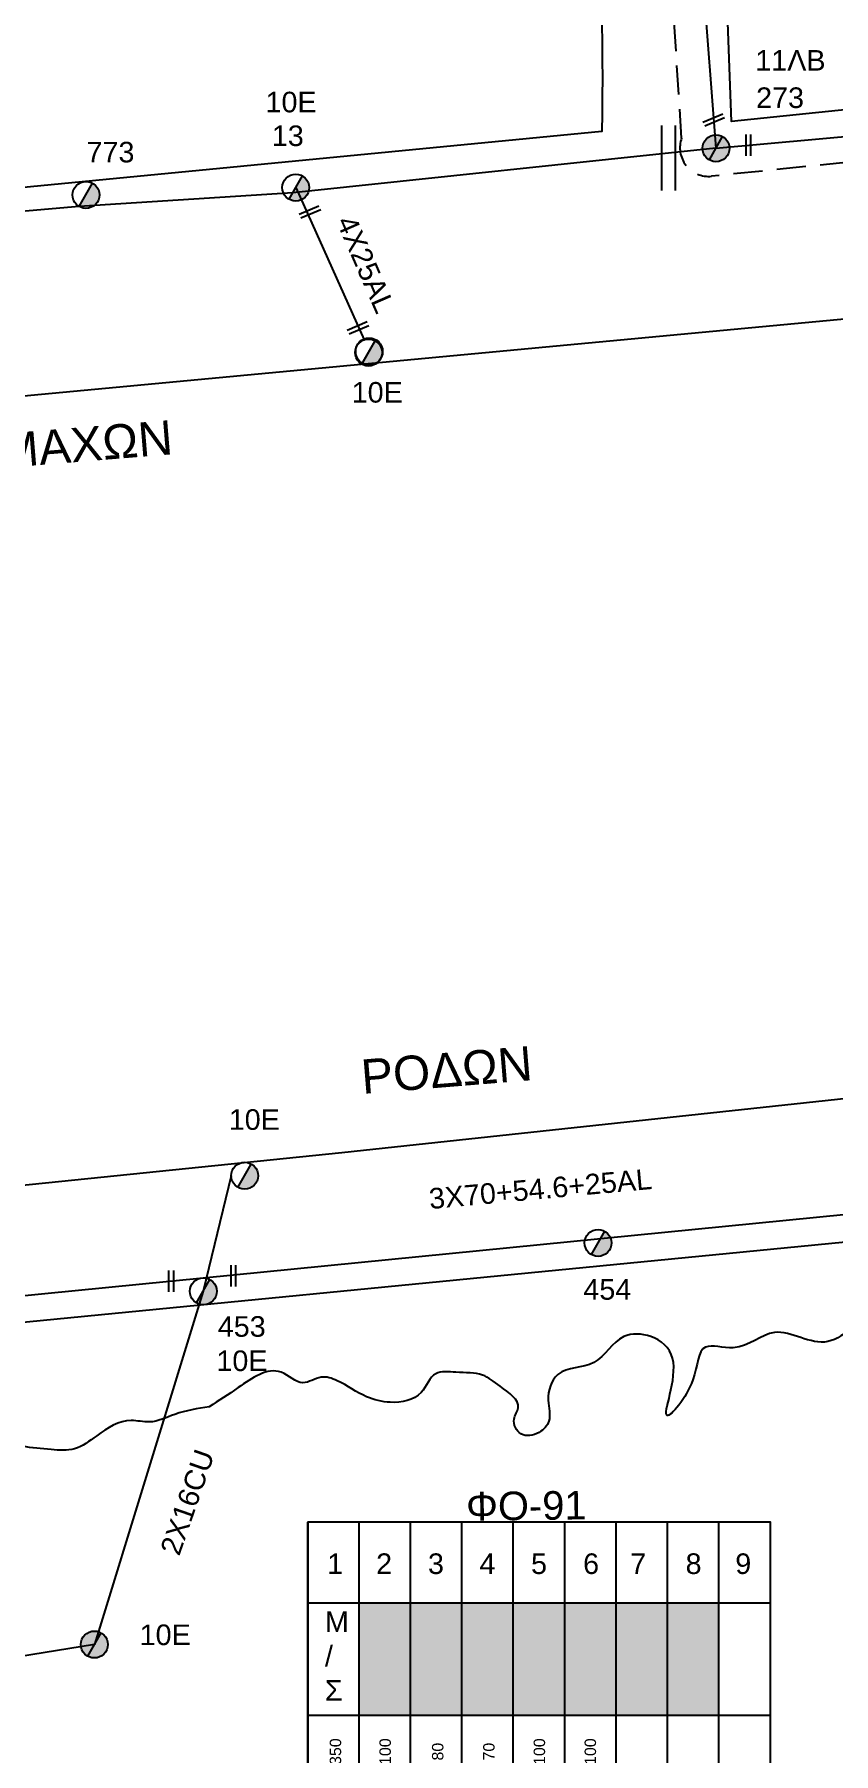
# Model space of a CAD drawing. Header units: millimetres. Extents: x 72 to 3039, y -786 to 786.
# Drawn here: x 1972.8 to 2042.8, y 393.6 to 543.9 of the extents above; entities that cross this region are included whole.
import ezdxf
from ezdxf.enums import TextEntityAlignment as Align

# ---------------------------------------------------------------- set-up
doc = ezdxf.new("R2010")
doc.units = ezdxf.units.MM
doc.linetypes.add('DASHED', pattern=[19.05, 12.7, -6.35])
for name, color, linetype in [('Ασφαλειοκιβώτια Χ.Τ 9 αναχωρήσεων', 7, 'Continuous'), ('Γυμνά εναέρια ΧΤ (1Φ)   2x16CU', 7, 'Continuous'), ('Γυμνά εναέρια ΧΤ (3Φ)   4x50AL', 7, 'Continuous'), ('Εναέρια παροχή ΧΤ 4x25', 7, 'SYN_LINE'), ('Επιγραφές - Σχήματα', 7, 'Continuous'), ('Μηχανική τομή', 7, 'Continuous'), ('Στύλος Ξύλινος', 7, 'Continuous'), ('Στύλος Ξύλινος @ 1', 7, 'Continuous'), ('Στύλος ΦΜ', 7, 'Continuous'), ('Στύλος ΦΜ @ 1', 7, 'Continuous'), ('Συνεστραμμένα ΧΤ   3x70+54.6+25 AL', 7, 'SYN_LINE'), ('Τομή', 7, 'Continuous'), ('Υπόβαθρο ΔΕΗ', 7, 'Continuous')]:
    doc.layers.add(name, color=color, linetype=linetype)
doc.styles.get("Standard").update_dxf_attribs({"font": 'arial.ttf'})
doc.linetypes.add('SYN_LINE', pattern='A,0.5,-0.0001,["/\\/\\/\\/",Standard,S=0.1,R=0,X=0,Y=-0.05],-0.25', length=0.7501)

# ---------------------------------------------------------------- blocks, each defined once
blk = doc.blocks.new('ΥΠΑΡΧΩΝ ΞΥΛΙΝΟΣ ΣΤΥΛΟΣ')
at = {"layer": 'Στύλος Ξύλινος'}
h = blk.add_hatch(color=7, dxfattribs=at)
h.paths.add_polyline_path([(-2.62, 0, 0.270008), (-1.29, -2.28), (1.3, 2.27, 0.576266)])
h.paths.add_polyline_path([(-1.29, -2.28, 0.574793), (2.62, 0, 0.268822), (1.3, 2.27)])
at = {"layer": 'Στύλος Ξύλινος', "color": 7}
blk.add_line((-1.29, -2.28), (1.3, 2.27), dxfattribs=at)
blk.add_circle((0, 0), 2.62, dxfattribs=at)
at = {"layer": 'Στύλος Ξύλινος', "flags": 4}
for tag, p in [('ΑΡΙΘΜΟΣ', (-4.91, 8.6)), ('ΤΥΠΟΣ', (-4.85, 3.39))]:
    blk.add_attdef(tag, p, '', height=4, dxfattribs=at)
blk = doc.blocks.new('ΥΠΑΡΧΩΝ ΤΣΙΜΕΝΤΕΝΙΟΣ ΣΤΥΛΟΣ')
at = {"layer": 'Στύλος ΦΜ'}
blk.add_hatch(color=7, dxfattribs=at).paths.add_polyline_path([(-1.29, -2.28, 0.574793), (2.62, 0, 0.268822), (1.3, 2.27)])
at = {"layer": 'Στύλος ΦΜ', "color": 7}
blk.add_line((-1.29, -2.28), (1.3, 2.27), dxfattribs=at)
blk.add_circle((0, 0), 2.62, dxfattribs=at)
at = {"layer": 'Στύλος ΦΜ', "flags": 4}
for tag, p in [('ΑΡΙΘΜΟΣ', (-4.68, 8.05)), ('ΤΥΠΟΣ', (-4.91, 3.03))]:
    blk.add_attdef(tag, p, '', height=4, dxfattribs=at)
blk = doc.blocks.new('ΑΣΦΑΛΕΙΟΚΙΒΩΤΙΟ ΥΠΟΣΤΑΘΜΟΥ 9A ΑΝΑΧΩΡΗΣΕΩΝ')
at = {"layer": 'Ασφαλειοκιβώτια Χ.Τ 9 αναχωρήσεων', "ltscale": 40}
for p, q in [((0, 0), (0, 23.91)), ((4.5, 0), (4.5, 23.91)), ((9, 0), (9, 23.91)), ((13.5, 0), (13.5, 23.91)), ((18, 0), (18, 23.91)), ((22.5, 0), (22.5, 23.91)), ((27, 0), (27, 23.91)), ((31.5, 0), (31.5, 23.91)), ((36, 0), (36, 23.91)), ((0, 16.87), (40.5, 16.87)), ((0, 7.04), (40.5, 7.04))]:
    blk.add_line(p, q, dxfattribs=at)
at = {"layer": 'Ασφαλειοκιβώτια Χ.Τ 9 αναχωρήσεων'}
blk.add_lwpolyline([(40.5, 0), (40.5, 23.91), (0, 23.91), (0, 0)], close=True, dxfattribs=at)
for s, p in [('1', (1.71, 19.38)), ('2', (5.99, 19.38)), ('3', (10.53, 19.38)), ('4', (15.04, 19.38)), ('5', (19.55, 19.38)), ('6', (24.11, 19.38)), ('7', (28.24, 19.38)), ('8', (33.08, 19.38)), ('9', (37.43, 19.38))]:
    blk.add_text(s, height=1.8, dxfattribs=at).set_placement(p)
at = {"layer": 'Ασφαλειοκιβώτια Χ.Τ 9 αναχωρήσεων', "ltscale": 40}
for tag, height, rotation, p in [('ΟΝΟΜΑ', 2.5, 0.6514, (19.14, 25.35)), ('ΚΕΙΜΕΝΟ 1', 1, 90, (2.42, 3.84)), ('ΚΕΙΜΕΝΟ 2', 1, 90, (6.78, 3.84)), ('ΚΕΙΜΕΝΟ 3', 1, 90, (11.38, 3.84)), ('ΚΕΙΜΕΝΟ 4', 1, 90, (15.86, 3.84)), ('ΚΕΙΜΕΝΟ 5', 1, 90, (20.28, 3.84)), ('ΚΕΙΜΕΝΟ 6', 1, 90, (24.74, 3.84)), ('ΚΕΙΜΕΝΟ 7', 1, 90, (29.28, 3.84)), ('ΚΕΙΜΕΝΟ 8', 1, 90, (33.65, 3.84)), ('ΚΕΙΜΕΝΟ 9', 1, 90, (38.21, 3.84)), ('ΣΧ', 1, 0.6514, (20.24, -0.85))]:
    blk.add_attdef(tag, text='', height=height, rotation=rotation, dxfattribs=at).set_placement(p, align=Align.MIDDLE_CENTER)
blk = doc.blocks.new('ΜΗΧΑΝΙΚΗ ΤΟΜΗ')
at = {"layer": 'Μηχανική τομή', "ltscale": 40}
for p, q in [((-1.89, 0.78), (1.89, 0.78)), ((1.89, 0), (-1.89, 0))]:
    blk.add_line(p, q, dxfattribs=at)
blk = doc.blocks.new('ΤΟΜΗ')
at = {"layer": 'Τομή', "ltscale": 40}
for p, q in [((-5.68, 0), (5.68, 0)), ((5.68, -2.33), (-5.68, -2.33))]:
    blk.add_line(p, q, dxfattribs=at)

msp = doc.modelspace()

# ---------------------------------------------------------------- hatches: boundary and pattern name
at = {"layer": 'Ασφαλειοκιβώτια Χ.Τ 9 αναχωρήσεων'}
for color, points in [(1, [(2005.75, 406.76), (2001.25, 406.76), (2001.25, 396.93), (2005.75, 396.93)]), (2, [(2010.25, 406.76), (2005.75, 406.76), (2005.75, 396.93), (2010.25, 396.93)]), (5, [(2014.75, 406.76), (2010.25, 406.76), (2010.25, 396.93), (2014.75, 396.93)]), (30, [(2014.75, 396.93), (2019.25, 396.93), (2019.25, 406.76), (2014.75, 406.76)]), (85, [(2023.75, 406.76), (2019.25, 406.76), (2019.25, 396.93), (2023.75, 396.93)]), (173, [(2023.75, 396.93), (2028.25, 396.93), (2028.25, 406.76), (2023.75, 406.76)]), (27, [(2028.25, 396.93), (2032.75, 396.93), (2032.75, 406.76), (2028.25, 406.76)])]:
    msp.add_hatch(color=color, dxfattribs=at).paths.add_polyline_path(points)

# ---------------------------------------------------------------- linework, layer by layer
at = {"layer": 'Γυμνά εναέρια ΧΤ (1Φ)   2x16CU', "color": 173, "linetype": 'SYN_LINE', "ltscale": 20}
msp.add_lwpolyline([(1990.05, 444.1), (1987.61, 434), (1978.08, 403.1), (1955.22, 399.39)], dxfattribs=at)
at = {"layer": 'Γυμνά εναέρια ΧΤ (3Φ)   4x50AL', "color": 2}
msp.add_lwpolyline([(2032.49, 533.98), (1995.44, 530.07), (1976.76, 528.88), (1957.87, 527.26), (1955.58, 555.67), (1953.13, 581.03), (1946.66, 601.19), (1940.24, 619.37), (1927.05, 641.12), (1908.25, 659.73), (1901.29, 666.15)], dxfattribs=at)
at = {"layer": 'Εναέρια παροχή ΧΤ 4x25', "color": 2, "ltscale": 20}
msp.add_lwpolyline([(1995.71, 530.54), (2001.68, 517.22)], dxfattribs=at)
at = {"layer": 'Συνεστραμμένα ΧΤ   3x70+54.6+25 AL', "color": 62, "linetype": 'DASHED', "ltscale": 0.2}
msp.add_lwpolyline([(2078.26, 536.22), (2032.1, 531.53, -0.55011), (2029.48, 534.87), (2027.26, 569.75), (2021.07, 614.28), (2006.53, 651.28, -0.684349), (2008.27, 652.88, -0.444105)], format="xyb", dxfattribs=at)
at = {"layer": 'Συνεστραμμένα ΧΤ   3x70+54.6+25 AL', "color": 6, "ltscale": 20}
msp.add_lwpolyline([(2008.27, 652.88), (2022.6, 614.26), (2025.98, 593.77), (2029.81, 568.31), (2032.49, 533.98), (2079.98, 538.27)], dxfattribs=at)
at = {"layer": 'Συνεστραμμένα ΧΤ   3x70+54.6+25 AL', "color": 1, "ltscale": 20}
msp.add_lwpolyline([(1987.61, 435.18), (2057.52, 442.09), (2073.59, 443.68)], dxfattribs=at)
at = {"layer": 'Συνεστραμμένα ΧΤ   3x70+54.6+25 AL', "color": 173, "ltscale": 20}
msp.add_lwpolyline([(1888.01, 418.34, 0.73063), (1888.36, 424.13), (1924.6, 429.17), (1959.57, 432.4), (1987.61, 435.18)], format="xyb", dxfattribs=at)
at = {"layer": 'Υπόβαθρο ΔΕΗ'}
for points in [[(2074.32, 540.5), (2033.86, 536.31), (2033.36, 549.74), (2032.35, 577.05, 0.212049), (1956.38, 719.31), (1991.54, 766.15), (2002.52, 766.24, -0.126419), (2049.12, 711.29, -0.020702), (2075.33, 654.71)], [(1949.48, 710.53, -0.165604), (2006.69, 633.43, -0.089113), (2022.5, 535.43), (1959.51, 529.36), (1959.3, 554.59, 0.222785), (1910.57, 660.57), (1949.48, 710.53)]]:
    msp.add_lwpolyline(points, format="xyb", dxfattribs=at)
for points in [[(2073.49, 454.03), (1999.74, 446.1), (1886.27, 434.49), (1879.84, 503.69), (2074.48, 521.93)], [(2074.8, 373.86), (1894.02, 357.29), (1887.3, 422.86), (1919.52, 426.19), (2073.71, 441.25)]]:
    msp.add_lwpolyline(points, dxfattribs=at)
msp.add_open_spline([(2073.86, 432), (2072.12, 432.23), (2070.78, 432.74), (2069.5, 431.37), (2067.82, 430.33), (2065.68, 430.36), (2063.02, 429.66), (2061.31, 431.44), (2059.74, 432.91), (2057.39, 433.42), (2055.23, 432.21), (2053.26, 432.14), (2051.46, 431.84), (2050.98, 430.53), (2048.94, 429.55), (2046.29, 433.32), (2042.45, 427.97), (2037.71, 431.62), (2034.73, 428.43), (2030.84, 429.82), (2030.98, 425.92), (2026.74, 420.92), (2029.88, 427.95), (2027.01, 430.26), (2023.81, 430.42), (2022.24, 427.12), (2018.47, 427.49), (2017.55, 424.64), (2018.19, 422.74), (2017.02, 421.46), (2015.32, 421.16), (2014.53, 422.74), (2015.72, 424.25), (2013.64, 425.59), (2012.01, 426.96), (2009.97, 426.82), (2007.63, 427.17), (2006.81, 424.57), (2004.16, 424.1), (2001.59, 424.73), (1999.86, 426.04), (1997.84, 426.75), (1996.17, 425.48), (1993.93, 427.91), (1990.84, 425.64), (1988.95, 424.43), (1988.14, 423.9), (1988.14, 423.9), (1987.12, 423.74), (1985.34, 423.46), (1983.16, 422.34), (1980.7, 422.99), (1978.53, 421.61), (1976.49, 419.97), (1973.28, 420.23), (1970.31, 420.52), (1967.45, 422.04), (1964.7, 422), (1962.6, 420.25), (1960.4, 418.64), (1958.28, 418.18), (1956.55, 416.62), (1954.78, 417.83), (1952.8, 419.13), (1949.57, 422.09), (1948.39, 418.73), (1947.44, 416.87), (1944.4, 417.15), (1944.23, 420.84), (1941.89, 420.3), (1941.23, 419.48), (1940.07, 419.53), (1938.63, 420.01), (1936.39, 420.07), (1934.32, 419.99), (1932.17, 419.18), (1932.2, 417.34), (1932.45, 415.28), (1929.53, 414.62), (1928.76, 416.91), (1928.83, 418.39), (1928.58, 420.12), (1926.49, 420.51), (1924.89, 419.41), (1923.9, 417.9), (1922.03, 417.17), (1920.03, 418.41), (1918, 417.29), (1915.36, 417.08), (1913.96, 414.31), (1911.14, 415.44), (1908.04, 414.95), (1905.86, 417.84), (1902.91, 417.28), (1902.38, 419.46), (1900.1, 419.24), (1898.41, 417.74), (1898.34, 415.18), (1899.94, 414.5), (1899.68, 413.53), (1901.01, 412.05), (1898.69, 410.14), (1899.2, 407.66), (1900.79, 406.91), (1900.49, 405.19), (1902.93, 403.75), (1900.05, 403.1), (1898.19, 403.78), (1896.58, 400.79), (1899.3, 398.36), (1899.56, 395.63), (1900.48, 392.94), (1898.1, 392.45), (1897.9, 390), (1899.93, 387.59), (1904.21, 388.4), (1903.81, 385.97), (1902.67, 385.35), (1902.54, 384.03), (1900.99, 383.32), (1903.32, 380.81), (1899.56, 381.28), (1899.15, 378.63), (1899.8, 375.94), (1902.23, 375.7), (1904.49, 375.1), (1903.6, 371.74), (1900.58, 373.93), (1899.57, 371.37), (1900.25, 369.07), (1902.12, 369.33), (1903.27, 367.68), (1901.03, 367.02), (1901.88, 366.28), (1900.74, 364.24), (1904.93, 364.32), (1906.88, 365.62), (1908.52, 367.7), (1910.81, 367.11), (1912.27, 365.86), (1914.11, 366.37), (1914.86, 367.45), (1916.57, 369.36), (1918.72, 365.84), (1921.72, 366.3), (1923.46, 367.53), (1925.42, 368.47), (1926.18, 370.92), (1929.16, 371.06), (1931.43, 369.85), (1932.18, 368.03), (1933.81, 366.56), (1935.95, 367.19), (1937.57, 368.45), (1937.69, 370.32), (1939.14, 371.91), (1941.62, 372.19), (1944.08, 372.76), (1945.76, 374.2), (1947.37, 375.13), (1948.85, 375.69), (1950.2, 374.59), (1949.42, 373.97), (1950.18, 371.73), (1953.19, 371.9), (1955.36, 373.78), (1957.13, 372.74), (1958.78, 372.78), (1959.5, 374.53), (1961.14, 376.33), (1964.02, 376.77), (1965.94, 375.12), (1968.15, 375.25), (1969.86, 376.69), (1973.82, 376.59), (1969.96, 372.79), (1974.8, 371.2), (1977.32, 373.05), (1978.05, 375.17), (1978.41, 376.87), (1978.62, 378.13), (1979.81, 378.79), (1981.54, 377.56), (1979.71, 375.16), (1981.55, 371.63), (1984.57, 372.77), (1987.28, 373.28), (1989.12, 374.73), (1990.95, 376.86), (1992.96, 376.05), (1994.65, 377.51), (1995.48, 379.6), (1997.73, 380.52), (2000.23, 380.03), (1999.27, 377.75), (2001.27, 376.88), (2003.31, 376.68), (2004.68, 378.52), (2006.08, 380.81), (2009.4, 380.94), (2012.52, 380.85), (2014.57, 379.59), (2016.23, 379.03), (2016.45, 376.38), (2021.07, 379.69), (2021.83, 374.86), (2028.08, 379.48), (2031.76, 376.33), (2034.63, 377.53), (2034.79, 379.27), (2036.55, 378.73), (2037.4, 380.04), (2037.84, 381.11), (2039.61, 383), (2044.51, 383.52), (2044.63, 379.04), (2049.51, 380.09), (2052.4, 381.17), (2053.22, 382.61), (2054.56, 384.26), (2057.16, 383.68), (2059.51, 383.66), (2061.56, 383.6), (2062.95, 382.13), (2064.34, 383.83), (2066.6, 383.97), (2069.41, 384.2), (2069.93, 382.02), (2071.66, 382.1), (2072.11, 383.25), (2073.2, 383.66), (2073.93, 383.56), (2074.64, 383.51)], degree=3, knots=[0, 0, 0, 0, 1.929426, 3.911824, 4.980517, 7.83358, 10.219894, 12.577936, 14.533654, 16.774652, 19.15137, 21.622965, 22.840423, 24.147454, 25.431955, 28.802973, 33.642083, 38.353584, 42.21331, 44.658379, 47.731479, 51.579507, 56.609701, 59.287509, 61.670706, 65.135871, 68.432153, 70.847702, 72.680328, 73.978836, 75.572317, 76.992619, 78.036016, 80.507131, 82.320436, 84.665874, 86.442199, 88.53124, 91.352568, 93.486858, 96.422908, 97.861154, 99.52333, 101.627411, 105.614521, 108.66226, 108.66226, 108.66226, 108.66226, 111.753253, 114.089122, 115.667245, 118.972649, 121.224362, 123.282872, 128.208575, 130.163746, 132.887742, 135.825105, 138.140853, 140.985454, 142.313812, 144.460042, 146.155146, 150.295384, 153.154738, 154.411128, 156.32034, 160.179771, 161.44871, 162.381505, 163.163699, 164.657972, 167.007462, 169.754255, 171.019255, 173.309167, 174.401972, 176.886785, 178.773407, 180.508285, 181.640522, 183.523794, 185.513711, 187.271617, 188.867801, 190.933818, 193.56506, 195.163969, 198.798197, 200.1666, 203.52134, 207.664328, 209.349401, 210.970586, 212.874214, 214.820881, 217.674955, 218.543749, 219.105539, 220.315821, 223.634503, 225.478921, 227.042312, 228.02756, 230.249724, 231.826231, 234.115628, 235.927743, 239.862904, 242.980704, 244.784677, 246.793303, 248.257757, 251.257243, 255.322856, 256.160348, 257.676235, 258.832603, 259.775552, 261.802644, 264.137709, 266.022877, 268.747145, 271.390401, 272.815103, 274.868302, 277.794363, 279.218312, 281.806432, 283.161046, 284.300341, 286.108848, 286.214825, 287.488768, 290.745598, 293.279179, 295.62596, 297.641102, 299.518445, 301.182155, 302.560862, 303.541552, 308.100645, 309.641666, 312.205497, 314.558895, 315.748808, 319.373214, 321.269824, 323.295949, 325.139779, 327.198374, 329.351009, 330.832741, 332.559881, 335.288707, 338.085456, 339.967429, 341.831529, 343.637082, 344.754804, 344.913772, 346.428671, 349.790257, 352.031896, 354.296526, 355.277612, 356.514484, 359.376366, 362.613911, 363.758025, 366.832783, 367.957734, 370.85603, 373.582939, 377.268359, 380.025655, 382.627556, 383.700081, 385.348619, 386.136588, 387.364212, 390.272333, 392.986254, 396.781398, 398.136004, 401.380237, 403.689109, 405.675859, 406.695271, 410.007495, 411.928958, 413.968882, 415.431841, 417.448886, 419.098686, 421.350926, 423.639132, 426.888415, 430.333283, 432.883038, 434.286244, 434.949952, 439.785773, 440.745865, 447.166273, 452.287614, 454.087292, 455.159938, 456.40207, 458.164073, 459.135869, 459.904649, 466.017713, 466.394108, 472.757777, 474.166143, 475.927416, 477.517102, 480.141375, 482.887362, 484.916379, 486.060493, 487.989793, 489.681164, 493.289721, 494.094017, 495.705912, 496.742191, 497.564199, 498.951679, 498.951679, 498.951679, 498.951679], dxfattribs=at)

# ---------------------------------------------------------------- block references
at = {"layer": 'Ασφαλειοκιβώτια Χ.Τ 9 αναχωρήσεων'}
ref = msp.add_blockref('ΑΣΦΑΛΕΙΟΚΙΒΩΤΙΟ ΥΠΟΣΤΑΘΜΟΥ 9A ΑΝΑΧΩΡΗΣΕΩΝ', (1996.75, 389.89), dxfattribs=at)
ref.add_attrib('ΚΕΙΜΕΝΟ 6', '100', dxfattribs={"ltscale": 40, "height": 1, "rotation": 90}).set_placement((2021.49, 393.73), align=Align.MIDDLE_CENTER)
ref.add_attrib('ΚΕΙΜΕΝΟ 5', '100', dxfattribs={"ltscale": 40, "height": 1, "rotation": 90}).set_placement((2017.03, 393.73), align=Align.MIDDLE_CENTER)
ref.add_attrib('ΚΕΙΜΕΝΟ 4', '70', dxfattribs={"ltscale": 40, "height": 1, "rotation": 90}).set_placement((2012.61, 393.73), align=Align.MIDDLE_CENTER)
ref.add_attrib('ΚΕΙΜΕΝΟ 3', '80', dxfattribs={"ltscale": 40, "height": 1, "rotation": 90}).set_placement((2008.13, 393.73), align=Align.MIDDLE_CENTER)
ref.add_attrib('ΚΕΙΜΕΝΟ 1', '350', dxfattribs={"ltscale": 40, "height": 1, "rotation": 90}).set_placement((1999.18, 393.73), align=Align.MIDDLE_CENTER)
ref.add_attrib('ΚΕΙΜΕΝΟ 2', '100', dxfattribs={"ltscale": 40, "height": 1, "rotation": 90}).set_placement((2003.53, 393.73), align=Align.MIDDLE_CENTER)
ref.add_attrib('ΣΧ', 'ΑΡ.ΣΧ. 3-69617', dxfattribs={"ltscale": 40, "height": 2, "rotation": 0.6514}).set_placement((2016.99, 389.04), align=Align.MIDDLE_CENTER)
ref.add_attrib('ΟΝΟΜΑ', 'ΦΟ-91', dxfattribs={"ltscale": 40, "height": 2.5, "rotation": 0.6514}).set_placement((2015.89, 415.24), align=Align.MIDDLE_CENTER)
at = {"layer": 'Μηχανική τομή'}
for p, xscale, yscale, zscale, rotation in [((2032.37, 536.27), 0.4999999999993637, 0.4999999999993637, 0.4999999999993637, 22.95712343867134), ((2035.51, 534.25), 0.4999999999992825, 0.4999999999992825, 0.4999999999992825, 90.1183715224542), ((1997.02, 528.22), 0.4999999999993637, 0.4999999999993637, 0.4999999999993637, 22.95712343867134), ((2001.24, 518.09), 0.4999999999993637, 0.4999999999993637, 0.4999999999993637, 22.95712343867134), ((1990.44, 435.35), 0.4999999999996589, 0.4999999999996589, 0.4999999999996589, 90), ((1985, 434.88), 0.4999999999996589, 0.4999999999996589, 0.4999999999996589, 90)]:
    msp.add_blockref('ΜΗΧΑΝΙΚΗ ΤΟΜΗ', p, dxfattribs=dict(at, xscale=xscale, yscale=yscale, zscale=zscale, rotation=rotation))
at = {"layer": 'Στύλος Ξύλινος @ 1', "ltscale": 40}
ref = msp.add_blockref('ΥΠΑΡΧΩΝ ΞΥΛΙΝΟΣ ΣΤΥΛΟΣ', (2032.49, 533.98), dxfattribs=dict(at, xscale=0.4499999999998181, yscale=0.4499999999998181, zscale=0.4499999999998181))
ref.add_attrib('ΤΥΠΟΣ', '11ΛΒ', (2035.93, 540.77), dxfattribs={"layer": 'Στύλος Ξύλινος', "height": 1.8, "flags": 4})
ref.add_attrib('ΑΡΙΘΜΟΣ', '273', (2036, 537.5), dxfattribs={"layer": 'Στύλος Ξύλινος', "height": 1.8, "flags": 4})
ref = msp.add_blockref('ΥΠΑΡΧΩΝ ΞΥΛΙΝΟΣ ΣΤΥΛΟΣ', (1978.08, 403.1), dxfattribs=dict(at, xscale=0.4499999999998181, yscale=0.4499999999998181, zscale=0.4499999999998181))
ref.add_attrib('ΤΥΠΟΣ', '10Ε', (1982.04, 403.05), dxfattribs={"layer": 'Στύλος Ξύλινος', "height": 1.8, "flags": 4})
at = {"layer": 'Στύλος ΦΜ @ 1', "ltscale": 40}
ref = msp.add_blockref('ΥΠΑΡΧΩΝ ΤΣΙΜΕΝΤΕΝΙΟΣ ΣΤΥΛΟΣ', (1995.71, 530.54), dxfattribs=dict(at, xscale=0.4499999999998181, yscale=0.4499999999998181, zscale=0.4499999999998181))
ref.add_attrib('ΤΥΠΟΣ', '10Ε', (1993.06, 537.12), dxfattribs={"layer": 'Στύλος ΦΜ', "height": 1.8, "flags": 4})
ref.add_attrib('ΑΡΙΘΜΟΣ', '13', (1993.61, 534.17), dxfattribs={"layer": 'Στύλος ΦΜ', "height": 1.8, "flags": 4})
ref = msp.add_blockref('ΥΠΑΡΧΩΝ ΤΣΙΜΕΝΤΕΝΙΟΣ ΣΤΥΛΟΣ', (1977.34, 529.9), dxfattribs=dict(at, xscale=0.4499999999998181, yscale=0.4499999999998181, zscale=0.4499999999998181))
ref.add_attrib('ΑΡΙΘΜΟΣ', '773', (1977.39, 532.74), dxfattribs={"layer": 'Στύλος ΦΜ', "height": 1.8, "flags": 4})
at = {"layer": 'Στύλος ΦΜ @ 1', "ltscale": 40, "xscale": 0.4499999999998181, "yscale": 0.4499999999998181, "zscale": 0.4499999999998181}
msp.add_blockref('ΥΠΑΡΧΩΝ ΤΣΙΜΕΝΤΕΝΙΟΣ ΣΤΥΛΟΣ', (2002.13, 516.2), dxfattribs=at)
at = {"layer": 'Στύλος ΦΜ @ 1', "ltscale": 40}
ref = msp.add_blockref('ΥΠΑΡΧΩΝ ΤΣΙΜΕΝΤΕΝΙΟΣ ΣΤΥΛΟΣ', (2002.08, 516.11), dxfattribs=dict(at, xscale=0.4499999999998181, yscale=0.4499999999998181, zscale=0.4499999999998181))
ref.add_attrib('ΤΥΠΟΣ', '10Ε', (2000.6, 511.73), dxfattribs={"layer": 'Στύλος ΦΜ', "height": 1.8, "flags": 4})
ref = msp.add_blockref('ΥΠΑΡΧΩΝ ΤΣΙΜΕΝΤΕΝΙΟΣ ΣΤΥΛΟΣ', (1991.23, 444.1), dxfattribs=dict(at, xscale=0.4499999999998181, yscale=0.4499999999998181, zscale=0.4499999999998181))
ref.add_attrib('ΤΥΠΟΣ', '10Ε', (1989.84, 448.12), dxfattribs={"layer": 'Στύλος ΦΜ', "height": 1.8, "flags": 4})
ref = msp.add_blockref('ΥΠΑΡΧΩΝ ΤΣΙΜΕΝΤΕΝΙΟΣ ΣΤΥΛΟΣ', (2022.17, 438.23), dxfattribs=dict(at, xscale=0.4499999999998181, yscale=0.4499999999998181, zscale=0.4499999999998181))
ref.add_attrib('ΑΡΙΘΜΟΣ', '454', (2020.88, 433.26), dxfattribs={"layer": 'Στύλος ΦΜ', "height": 1.8, "flags": 4})
ref = msp.add_blockref('ΥΠΑΡΧΩΝ ΤΣΙΜΕΝΤΕΝΙΟΣ ΣΤΥΛΟΣ', (1987.61, 434), dxfattribs=dict(at, xscale=0.4499999999998181, yscale=0.4499999999998181, zscale=0.4499999999998181))
ref.add_attrib('ΤΥΠΟΣ', '10Ε', (1988.76, 427.02), dxfattribs={"layer": 'Στύλος ΦΜ', "height": 1.8, "flags": 4})
ref.add_attrib('ΑΡΙΘΜΟΣ', '453', (1988.88, 430.02), dxfattribs={"layer": 'Στύλος ΦΜ', "height": 1.8, "flags": 4})
at = {"layer": 'Τομή', "xscale": 0.5000000000000135, "yscale": 0.5000000000000135, "zscale": 0.5000000000000135, "rotation": 90}
msp.add_blockref('ΤΟΜΗ', (2027.75, 533.13), dxfattribs=at)

# ---------------------------------------------------------------- texts
at = {"layer": 'Ασφαλειοκιβώτια Χ.Τ 9 αναχωρήσεων', "insert": (1998.26, 405.99), "char_height": 1.8, "width": 2.0273, "attachment_point": 1}
msp.add_mtext('Μ\\P/\\PΣ', dxfattribs=at)
at = {"layer": 'Γυμνά εναέρια ΧΤ (1Φ)   2x16CU', "insert": (1983.8, 411.36), "char_height": 1.8, "width": 23.5192, "attachment_point": 1, "rotation": 70.8421}
msp.add_mtext('2X16CU', dxfattribs=at)
at = {"layer": 'Εναέρια παροχή ΧΤ 4x25', "insert": (2000.88, 528.29), "char_height": 1.8, "width": 23.5192, "attachment_point": 1, "rotation": 293.4639}
msp.add_mtext('4X25AL', dxfattribs=at)
at = {"layer": 'Επιγραφές - Σχήματα', "char_height": 3, "attachment_point": 1, "rotation": 4.6383}
for s, insert, width in [('MAKEΔONΟMAXΩN', (1945.46, 507.02), 29.9879), ('POΔΩN', (2001.31, 454.25), 23.5192)]:
    msp.add_mtext(s, dxfattribs=dict(at, insert=insert, width=width))
at = {"layer": 'Συνεστραμμένα ΧΤ   3x70+54.6+25 AL', "insert": (2007.29, 442.98), "char_height": 1.8, "width": 16.2172, "attachment_point": 1, "rotation": 5.163}
msp.add_mtext('3X70+54.6+25AL', dxfattribs=at)

doc.saveas('drawing.dxf')
